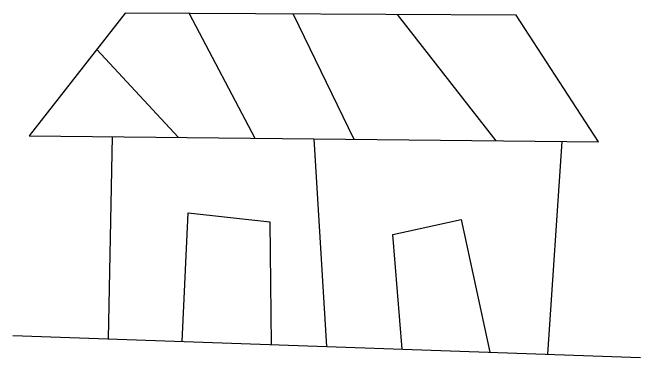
# Model space of a CAD drawing. Header units: inches. Extents: x 304037 to 460575, y 1453943 to 1639883.
# Drawn here: x 458532 to 459841, y 1453943 to 1454660 of the extents above; entities that cross this region are included whole.
import ezdxf

# ---------------------------------------------------------------- set-up
doc = ezdxf.new("R2010")
doc.units = ezdxf.units.IN
doc.header["$MEASUREMENT"] = 0
doc.layers.add('VILLAGE_AREA', color=1, linetype='Continuous')
doc.layers.add('WATER_BODY', color=4, linetype='Continuous')

# ---------------------------------------------------------------- blocks, each defined once
blk = doc.blocks.new('1')
at = {"layer": 'VILLAGE_AREA'}
for points in [[(621.3824, -622.2677), (627.1559, -622.2989), (626.3133, -621.0208), (622.3499, -621.0208), (621.3824, -622.2677)], [(622.9973, -621.0208), (623.6719, -622.2801)], [(624.0525, -621.0208), (624.6757, -622.2855)], [(625.1078, -621.0208), (626.1121, -622.2932)], [(622.0627, -621.391), (622.8943, -622.2759)], [(622.2254, -622.2723), (622.1939, -624.3223)], [(624.2692, -622.2833), (624.4096, -624.3874)], [(626.7814, -622.2969), (626.6492, -624.4532)], [(622.9451, -624.3444), (622.9976, -623.0421), (623.828, -623.1285), (623.8469, -624.3709)], [(625.1752, -624.4099), (625.0736, -623.2495), (625.7655, -623.094), (626.0638, -624.436)], [(621.2264, -624.2939), (627.5928, -624.4809)]]:
    blk.add_lwpolyline(points, dxfattribs=at)
blk = doc.blocks.new('DACHURU')
at = {"layer": 'VILLAGE_AREA', "xscale": 15, "yscale": 15, "zscale": 15}
blk.add_blockref('1', (1205.131, -34.274), dxfattribs=at)

msp = doc.modelspace()

# ---------------------------------------------------------------- block references
at = {"layer": 'WATER_BODY', "xscale": 13.67202502436796, "yscale": 13.67202502433065, "zscale": 13.67202502438499, "rotation": 359.6973965392478}
msp.add_blockref('DACHURU', (315334.9, 1583245.7), dxfattribs=at)

doc.saveas('drawing.dxf')
